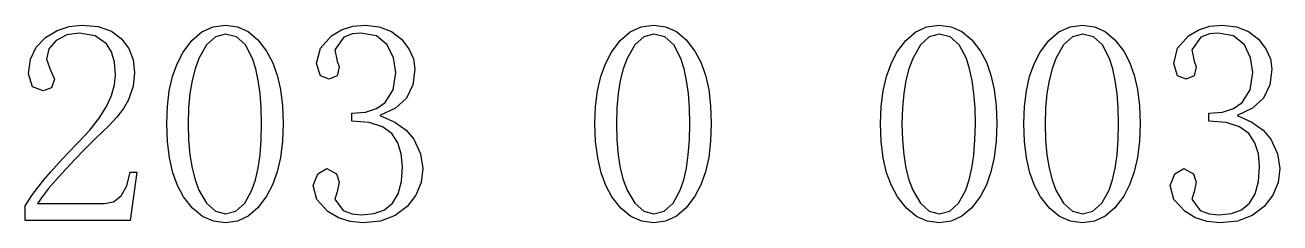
# Model space of a CAD drawing. Extents: x 0 to 420, y 0 to 297.
# Drawn here: x 283.41 to 302.9, y 71.31 to 74.38 of the extents above; entities that cross this region are included whole.
import ezdxf

# ---------------------------------------------------------------- set-up
doc = ezdxf.new("R2010")
doc.units = 0

msp = doc.modelspace()

# ---------------------------------------------------------------- linework, layer by layer
at = {"color": 7, "lineweight": 25}
for points in [[(284.811, 73.611), (284.795, 73.805), (284.749, 73.966), (284.671, 74.093), (284.495, 74.218), (284.249, 74.26), (284.054, 74.231), (283.89, 74.146), (283.778, 74.016), (283.741, 73.856), (283.802, 73.681), (283.864, 73.541), (283.82, 73.409), (283.688, 73.365), (283.521, 73.427), (283.46, 73.628), (283.489, 73.854), (283.577, 74.042), (283.723, 74.19), (283.903, 74.297), (284.09, 74.361), (284.285, 74.383), (284.541, 74.359), (284.749, 74.289), (284.907, 74.172), (285.019, 74.02), (285.087, 73.845), (285.109, 73.646), (285.085, 73.435), (285.013, 73.225), (284.936, 73.086), (284.833, 72.952), (284.706, 72.821), (284.512, 72.632), (284.337, 72.458), (284.18, 72.298), (284.043, 72.153), (283.925, 72.023), (283.768, 71.841), (283.66, 71.703), (283.6, 71.611), (284.635, 71.611), (284.78, 71.641), (284.899, 71.734), (284.986, 71.887), (285.039, 72.102), (285.144, 72.102), (285.039, 71.348), (283.407, 71.348), (283.407, 71.576), (283.524, 71.755), (283.697, 71.979), (283.806, 72.107), (283.932, 72.247), (284.073, 72.397), (284.232, 72.558), (284.413, 72.753), (284.559, 72.94), (284.671, 73.12), (284.749, 73.291), (284.795, 73.455)], [(286.519, 71.313), (286.334, 71.338), (286.164, 71.413), (286.009, 71.539), (285.87, 71.716), (285.775, 71.891), (285.701, 72.092), (285.649, 72.32), (285.617, 72.575), (285.607, 72.856), (285.617, 73.12), (285.647, 73.362), (285.698, 73.583), (285.77, 73.783), (285.861, 73.962), (285.998, 74.146), (286.153, 74.277), (286.327, 74.356), (286.519, 74.383), (286.704, 74.357), (286.872, 74.282), (287.024, 74.156), (287.159, 73.979), (287.251, 73.805), (287.322, 73.606), (287.373, 73.381), (287.404, 73.131), (287.414, 72.856), (287.404, 72.581), (287.373, 72.33), (287.322, 72.104), (287.251, 71.902), (287.159, 71.725), (287.024, 71.544), (286.872, 71.416), (286.704, 71.338)], [(289.586, 72.155), (289.558, 71.941), (289.476, 71.745), (289.34, 71.567), (289.155, 71.426), (288.927, 71.341), (288.656, 71.313), (288.455, 71.332), (288.274, 71.39), (288.112, 71.488), (287.941, 71.677), (287.884, 71.891), (287.954, 72.076), (288.094, 72.155), (288.244, 72.076), (288.287, 71.944), (288.252, 71.795), (288.217, 71.681), (288.349, 71.505), (288.487, 71.453), (288.638, 71.435), (288.831, 71.456), (288.989, 71.517), (289.112, 71.62), (289.2, 71.765), (289.252, 71.955), (289.27, 72.19), (289.251, 72.387), (289.196, 72.556), (289.103, 72.698), (288.96, 72.806), (288.752, 72.87), (288.48, 72.891), (288.48, 73.014), (288.694, 73.033), (288.866, 73.088), (288.998, 73.181), (289.123, 73.38), (289.165, 73.646), (289.132, 73.876), (289.033, 74.076), (288.864, 74.214), (288.621, 74.26), (288.494, 74.245), (288.358, 74.198), (288.217, 73.997), (288.252, 73.821), (288.287, 73.734), (288.252, 73.593), (288.129, 73.541), (287.998, 73.593), (287.936, 73.786), (287.994, 74.025), (288.165, 74.216), (288.324, 74.309), (288.5, 74.364), (288.691, 74.383), (288.909, 74.358), (289.096, 74.285), (289.252, 74.163), (289.369, 74.014), (289.439, 73.859), (289.463, 73.698), (289.43, 73.455), (289.331, 73.251), (289.162, 73.091), (288.919, 72.979), (289.149, 72.876), (289.324, 72.753), (289.445, 72.611), (289.551, 72.383)], [(293.171, 71.313), (292.986, 71.338), (292.816, 71.413), (292.661, 71.539), (292.522, 71.716), (292.427, 71.891), (292.353, 72.092), (292.301, 72.32), (292.269, 72.575), (292.259, 72.856), (292.269, 73.12), (292.299, 73.362), (292.35, 73.583), (292.421, 73.783), (292.513, 73.962), (292.65, 74.146), (292.805, 74.277), (292.978, 74.356), (293.171, 74.383), (293.356, 74.357), (293.524, 74.282), (293.676, 74.156), (293.811, 73.979), (293.903, 73.805), (293.974, 73.606), (294.025, 73.381), (294.055, 73.131), (294.066, 72.856), (294.055, 72.581), (294.025, 72.33), (293.974, 72.104), (293.903, 71.902), (293.811, 71.725), (293.676, 71.544), (293.524, 71.416), (293.356, 71.338)], [(297.606, 71.313), (297.421, 71.338), (297.251, 71.413), (297.096, 71.539), (296.957, 71.716), (296.862, 71.891), (296.788, 72.092), (296.736, 72.32), (296.704, 72.575), (296.694, 72.856), (296.704, 73.12), (296.734, 73.362), (296.785, 73.583), (296.857, 73.783), (296.948, 73.962), (297.085, 74.146), (297.24, 74.277), (297.414, 74.356), (297.606, 74.383), (297.791, 74.357), (297.959, 74.282), (298.111, 74.156), (298.246, 73.979), (298.338, 73.805), (298.409, 73.606), (298.46, 73.381), (298.491, 73.131), (298.501, 72.856), (298.491, 72.581), (298.46, 72.33), (298.409, 72.104), (298.338, 71.902), (298.246, 71.725), (298.111, 71.544), (297.959, 71.416), (297.791, 71.338)], [(299.831, 71.313), (299.645, 71.338), (299.475, 71.413), (299.321, 71.539), (299.181, 71.716), (299.087, 71.891), (299.013, 72.092), (298.96, 72.32), (298.929, 72.575), (298.918, 72.856), (298.928, 73.12), (298.959, 73.362), (299.01, 73.583), (299.081, 73.783), (299.173, 73.962), (299.309, 74.146), (299.464, 74.277), (299.638, 74.356), (299.831, 74.383), (300.015, 74.357), (300.184, 74.282), (300.335, 74.156), (300.471, 73.979), (300.562, 73.805), (300.634, 73.606), (300.685, 73.381), (300.715, 73.131), (300.725, 72.856), (300.715, 72.581), (300.685, 72.33), (300.634, 72.104), (300.562, 71.902), (300.471, 71.725), (300.335, 71.544), (300.184, 71.416), (300.015, 71.338)], [(302.897, 72.155), (302.87, 71.941), (302.788, 71.745), (302.652, 71.567), (302.466, 71.426), (302.238, 71.341), (301.967, 71.313), (301.767, 71.332), (301.585, 71.39), (301.424, 71.488), (301.252, 71.677), (301.195, 71.891), (301.266, 72.076), (301.406, 72.155), (301.555, 72.076), (301.599, 71.944), (301.564, 71.795), (301.529, 71.681), (301.66, 71.505), (301.799, 71.453), (301.95, 71.435), (302.143, 71.456), (302.301, 71.517), (302.424, 71.62), (302.511, 71.765), (302.564, 71.955), (302.581, 72.19), (302.563, 72.387), (302.507, 72.556), (302.415, 72.698), (302.271, 72.806), (302.064, 72.87), (301.792, 72.891), (301.792, 73.014), (302.005, 73.033), (302.178, 73.088), (302.309, 73.181), (302.434, 73.38), (302.476, 73.646), (302.443, 73.876), (302.345, 74.076), (302.176, 74.214), (301.932, 74.26), (301.805, 74.245), (301.669, 74.198), (301.529, 73.997), (301.564, 73.821), (301.599, 73.734), (301.564, 73.593), (301.441, 73.541), (301.309, 73.593), (301.248, 73.786), (301.305, 74.025), (301.476, 74.216), (301.636, 74.309), (301.811, 74.364), (302.002, 74.383), (302.221, 74.358), (302.408, 74.285), (302.564, 74.163), (302.681, 74.014), (302.751, 73.859), (302.774, 73.698), (302.742, 73.455), (302.643, 73.251), (302.474, 73.091), (302.231, 72.979), (302.461, 72.876), (302.636, 72.753), (302.757, 72.611), (302.862, 72.383)], [(286.519, 74.242), (286.364, 74.2), (286.227, 74.075), (286.107, 73.865), (286.047, 73.704), (286, 73.523), (285.967, 73.321), (285.947, 73.099), (285.94, 72.856), (285.947, 72.602), (285.967, 72.371), (286, 72.164), (286.047, 71.981), (286.107, 71.821), (286.227, 71.617), (286.364, 71.494), (286.519, 71.453), (286.682, 71.494), (286.819, 71.617), (286.931, 71.821), (286.985, 71.981), (287.027, 72.164), (287.057, 72.371), (287.074, 72.602), (287.08, 72.856), (287.075, 73.099), (287.058, 73.321), (287.03, 73.523), (286.991, 73.704), (286.94, 73.865), (286.831, 74.075), (286.69, 74.2)], [(293.171, 74.242), (293.016, 74.2), (292.878, 74.075), (292.759, 73.865), (292.699, 73.704), (292.652, 73.523), (292.619, 73.321), (292.599, 73.099), (292.592, 72.856), (292.599, 72.602), (292.619, 72.371), (292.652, 72.164), (292.699, 71.981), (292.759, 71.821), (292.878, 71.617), (293.016, 71.494), (293.171, 71.453), (293.334, 71.494), (293.471, 71.617), (293.583, 71.821), (293.637, 71.981), (293.679, 72.164), (293.708, 72.371), (293.726, 72.602), (293.732, 72.856), (293.727, 73.099), (293.71, 73.321), (293.682, 73.523), (293.642, 73.704), (293.592, 73.865), (293.483, 74.075), (293.342, 74.2)], [(297.606, 74.242), (297.451, 74.2), (297.314, 74.075), (297.194, 73.865), (297.134, 73.704), (297.087, 73.523), (297.054, 73.321), (297.034, 73.099), (297.027, 72.856), (297.034, 72.602), (297.054, 72.371), (297.087, 72.164), (297.134, 71.981), (297.194, 71.821), (297.314, 71.617), (297.451, 71.494), (297.606, 71.453), (297.769, 71.494), (297.906, 71.617), (298.018, 71.821), (298.072, 71.981), (298.114, 72.164), (298.144, 72.371), (298.161, 72.602), (298.167, 72.856), (298.162, 73.099), (298.145, 73.321), (298.117, 73.523), (298.078, 73.704), (298.027, 73.865), (297.918, 74.075), (297.778, 74.2)], [(299.831, 74.242), (299.676, 74.2), (299.538, 74.075), (299.418, 73.865), (299.358, 73.704), (299.312, 73.523), (299.278, 73.321), (299.258, 73.099), (299.252, 72.856), (299.258, 72.602), (299.278, 72.371), (299.312, 72.164), (299.358, 71.981), (299.418, 71.821), (299.538, 71.617), (299.676, 71.494), (299.831, 71.453), (299.993, 71.494), (300.131, 71.617), (300.243, 71.821), (300.297, 71.981), (300.338, 72.164), (300.368, 72.371), (300.386, 72.602), (300.392, 72.856), (300.386, 73.099), (300.369, 73.321), (300.341, 73.523), (300.302, 73.704), (300.252, 73.865), (300.142, 74.075), (300.002, 74.2)]]:
    msp.add_lwpolyline(points, close=True, dxfattribs=at)

doc.saveas('drawing.dxf')
